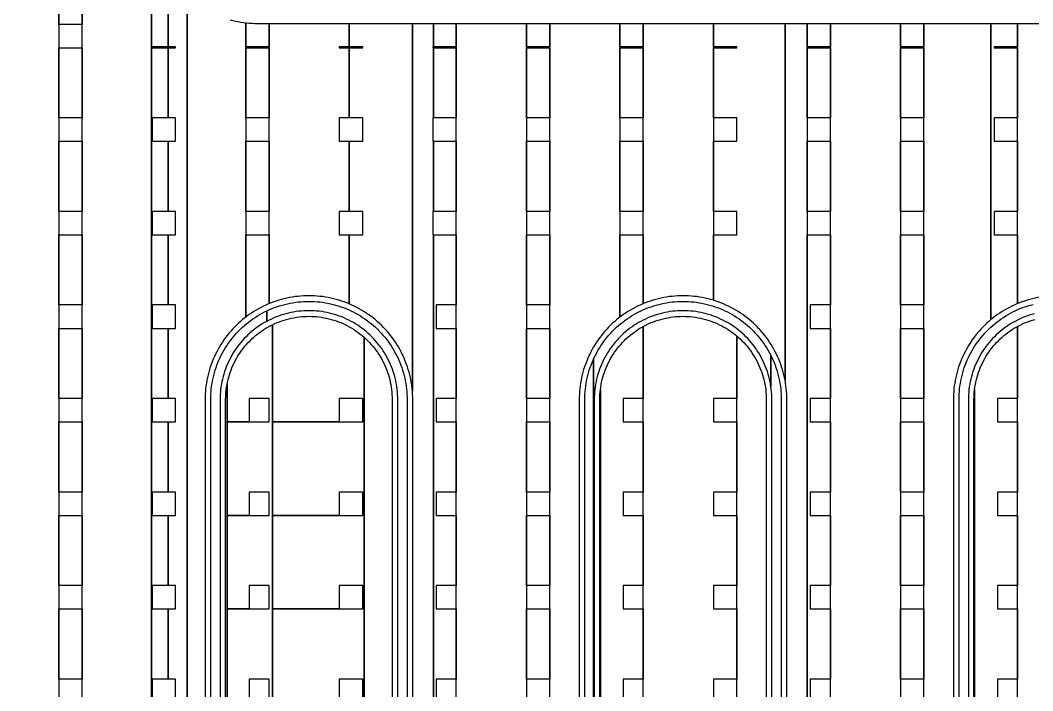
# Model space of a CAD drawing. Extents: x -4500 to 4500, y -3250 to 3250.
# Drawn here: x -2154 to -1071, y 750 to 1467 of the extents above; entities that cross this region are included whole.
import ezdxf

# ---------------------------------------------------------------- set-up
doc = ezdxf.new("R2010")
doc.units = 0
doc.layers.add('L1D100', color=4, linetype='CONTINUOUS')
doc.layers.add('L1D11', color=2, linetype='CONTINUOUS')

# ---------------------------------------------------------------- blocks, each defined once
blk = doc.blocks.new('TOP_main_1_Cheese_100')
at = {"layer": 'L1D100'}
for points in [[(-2112.5, 2576), (-2112.5, 394), (-2212.5, 394)], [(-2013.434, 2507.647), (-2013.434, 280.783), (-2015.961, 279.868), (-2018.515, 279.029), (-2021.093, 278.269), (-2023.693, 277.586), (-2026.313, 276.982), (-2028.949, 276.458), (-2031.6, 276.013), (-2034.263, 275.649), (-2036.937, 275.365), (-2039.617, 275.162), (-2042.302, 275.041), (-2044.99, 275), (-2087.5, 275), (-2087.5, 2575.11)], [(-2013.434, 280.783), (-2013.434, 2507.647)], [(-1995.582, 1518.158), (-1995.582, 1438.6), (-2012.5, 1438.6), (-2012.5, 1437.5), (-1995.582, 1437.5), (-1995.582, 1362.5), (-2012.5, 1362.5), (-2012.5, 1337.5), (-1995.582, 1337.5), (-1995.582, 1262.5), (-2012.5, 1262.5), (-2012.5, 1237.5), (-1995.582, 1237.5), (-1995.582, 1162.5), (-2012.5, 1162.5), (-2012.5, 1137.5), (-1995.582, 1137.5), (-1995.582, 1062.5), (-2012.5, 1062.5), (-2012.5, 1037.5), (-1995.582, 1037.5), (-1995.582, 962.5), (-2012.5, 962.5), (-2012.5, 937.5), (-1995.582, 937.5), (-1995.582, 862.5), (-2012.5, 862.5), (-2012.5, 837.5), (-1995.582, 837.5), (-1995.582, 762.5), (-2012.5, 762.5), (-2012.5, 737.5)], [(-1987.5, 737.5), (-1987.5, 762.5), (-1995.582, 762.5), (-1995.582, 837.5), (-1987.5, 837.5), (-1987.5, 862.5), (-1995.582, 862.5), (-1995.582, 937.5), (-1987.5, 937.5), (-1987.5, 962.5), (-1995.582, 962.5), (-1995.582, 1037.5), (-1987.5, 1037.5), (-1987.5, 1062.5), (-1995.582, 1062.5), (-1995.582, 1137.5), (-1987.5, 1137.5), (-1987.5, 1162.5), (-1995.582, 1162.5), (-1995.582, 1237.5), (-1987.5, 1237.5), (-1987.5, 1262.5), (-1995.582, 1262.5), (-1995.582, 1337.5), (-1987.5, 1337.5), (-1987.5, 1362.5), (-1995.582, 1362.5), (-1995.582, 1437.5), (-1987.5, 1437.5), (-1987.5, 1438.6), (-1995.582, 1438.6), (-1995.582, 1518.158)], [(-1975.296, 1493.037), (-1975.296, 308.666)], [(-1975.296, 308.666), (-1975.296, 1493.037)], [(-1929.212, 1467.51), (-1926.351, 1466.771), (-1923.471, 1466.108), (-1920.575, 1465.522), (-1917.664, 1465.013), (-1914.741, 1464.582), (-1912.5, 1464.312), (-1912.5, 1149.48), (-1913.549, 1148.679), (-1915.849, 1146.823), (-1918.098, 1144.907), (-1920.296, 1142.932), (-1922.44, 1140.899), (-1924.53, 1138.81), (-1926.563, 1136.665), (-1928.538, 1134.468), (-1930.454, 1132.218), (-1932.309, 1129.919), (-1934.103, 1127.57), (-1935.833, 1125.175), (-1937.5, 1122.735), (-1939.1, 1120.251), (-1940.634, 1117.725), (-1942.1, 1115.16), (-1943.497, 1112.556), (-1944.825, 1109.916), (-1946.081, 1107.242), (-1947.266, 1104.535), (-1948.379, 1101.798), (-1949.418, 1099.032), (-1950.384, 1096.239), (-1951.274, 1093.421), (-1952.09, 1090.581), (-1952.829, 1087.72), (-1953.492, 1084.841), (-1954.078, 1081.945), (-1954.587, 1079.034), (-1955.018, 1076.111), (-1955.371, 1073.177), (-1955.646, 1070.235), (-1955.843, 1067.287), (-1955.961, 1064.334), (-1956, 1061.38), (-1956, 363.99)], [(-1734, 294.12), (-1734, 1061.38), (-1734.039, 1064.334), (-1734.157, 1067.287), (-1734.354, 1070.235), (-1734.354, 1463.6), (-1711.62, 1463.6), (-1711.62, 1438.6), (-1712.5, 1438.6), (-1712.5, 1437.5), (-1711.62, 1437.5), (-1711.62, 1362.5), (-1712.5, 1362.5), (-1712.5, 1337.5), (-1711.62, 1337.5), (-1711.62, 1262.5), (-1712.5, 1262.5), (-1712.5, 1237.5), (-1711.62, 1237.5), (-1711.62, 235.109)], [(-1687.5, 215.941), (-1687.5, 1463.6), (-1612.5, 1463.6), (-1612.5, 211.284)], [(-1587.5, 226.203), (-1587.5, 1463.6), (-1512.5, 1463.6), (-1512.5, 1149.48), (-1513.549, 1148.679), (-1515.849, 1146.823), (-1518.098, 1144.907), (-1520.296, 1142.932), (-1522.44, 1140.899), (-1524.53, 1138.81), (-1526.563, 1136.665), (-1528.538, 1134.468), (-1530.454, 1132.218), (-1532.309, 1129.919), (-1534.103, 1127.57), (-1535.833, 1125.175), (-1537.5, 1122.735), (-1537.91, 1122.097), (-1539.1, 1120.251), (-1540.634, 1117.725), (-1542.1, 1115.16), (-1543.497, 1112.556), (-1544.825, 1109.916), (-1546.081, 1107.242), (-1547.266, 1104.535), (-1548.379, 1101.798), (-1549.418, 1099.032), (-1550.384, 1096.239), (-1551.274, 1093.421), (-1552.09, 1090.581), (-1552.829, 1087.72), (-1553.492, 1084.841), (-1554.078, 1081.945), (-1554.587, 1079.034), (-1555.018, 1076.111), (-1555.371, 1073.177), (-1555.646, 1070.235), (-1555.843, 1067.287), (-1555.961, 1064.334), (-1556, 1061.38), (-1556, 294.12)], [(-1334, 294.12), (-1334, 1061.38), (-1334.039, 1064.334), (-1334.157, 1067.287), (-1334.354, 1070.235), (-1334.629, 1073.177), (-1334.982, 1076.111), (-1335.413, 1079.034), (-1335.922, 1081.945), (-1335.922, 1463.6), (-1312.5, 1463.6), (-1312.5, 236.133)], [(-1287.5, 215.941), (-1287.5, 1463.6), (-1212.5, 1463.6), (-1212.5, 211.284)], [(-1187.5, 226.203), (-1187.5, 1463.6), (-1115.849, 1463.6), (-1115.849, 1146.823), (-1118.098, 1144.907), (-1120.296, 1142.932), (-1122.44, 1140.899), (-1124.53, 1138.81), (-1126.563, 1136.665), (-1128.538, 1134.468), (-1130.454, 1132.218), (-1132.309, 1129.919), (-1134.103, 1127.57), (-1135.833, 1125.175), (-1137.5, 1122.735), (-1139.1, 1120.251), (-1140.634, 1117.725), (-1142.1, 1115.16), (-1143.497, 1112.556), (-1144.825, 1109.916), (-1146.081, 1107.242), (-1147.266, 1104.535), (-1148.379, 1101.798), (-1149.418, 1099.032), (-1150.384, 1096.239), (-1151.274, 1093.421), (-1152.09, 1090.581), (-1152.829, 1087.72), (-1153.492, 1084.841), (-1154.078, 1081.945), (-1154.587, 1079.034), (-1155.018, 1076.111), (-1155.371, 1073.177), (-1155.646, 1070.235), (-1155.843, 1067.287), (-1155.961, 1064.334), (-1156, 1061.38), (-1156, 294.12)], [(-1711.62, 235.109), (-1711.62, 1237.5), (-1687.5, 1237.5), (-1687.5, 1162.5), (-1709, 1162.5), (-1709, 1137.5), (-1687.5, 1137.5), (-1687.5, 1062.5), (-1709, 1062.5), (-1709, 1037.5), (-1687.5, 1037.5), (-1687.5, 962.5), (-1709, 962.5), (-1709, 937.5), (-1687.5, 937.5), (-1687.5, 862.5), (-1709, 862.5), (-1709, 837.5), (-1687.5, 837.5), (-1687.5, 762.5), (-1709, 762.5), (-1709, 737.5)], [(-1312.5, 236.133), (-1312.5, 1237.5), (-1287.5, 1237.5), (-1287.5, 1162.5), (-1309, 1162.5), (-1309, 1137.5), (-1287.5, 1137.5), (-1287.5, 1062.5), (-1309, 1062.5), (-1309, 1037.5), (-1287.5, 1037.5), (-1287.5, 962.5), (-1309, 962.5), (-1309, 937.5), (-1287.5, 937.5), (-1287.5, 862.5), (-1309, 862.5), (-1309, 837.5), (-1287.5, 837.5), (-1287.5, 762.5), (-1309, 762.5), (-1309, 737.5)], [(-1787.5, 737.5), (-1787.5, 762.5), (-1812.5, 762.5), (-1812.5, 737.5)], [(-1883.967, 737.5), (-1883.967, 837.5), (-1787.5, 837.5), (-1787.5, 862.5), (-1812.5, 862.5), (-1812.5, 837.5), (-1883.967, 837.5), (-1883.967, 937.5), (-1787.5, 937.5), (-1787.5, 962.5), (-1812.5, 962.5), (-1812.5, 937.5), (-1883.967, 937.5), (-1883.967, 1037.5), (-1787.5, 1037.5), (-1787.5, 1062.5), (-1812.5, 1062.5), (-1812.5, 1037.5), (-1883.967, 1037.5), (-1883.967, 1141.389), (-1881.533, 1142.529), (-1879.065, 1143.596), (-1876.566, 1144.587), (-1874.039, 1145.502), (-1871.485, 1146.34), (-1868.907, 1147.101), (-1866.307, 1147.784), (-1863.687, 1148.387), (-1861.051, 1148.912), (-1858.4, 1149.356), (-1855.737, 1149.721), (-1853.063, 1150.004), (-1850.383, 1150.207), (-1847.698, 1150.329), (-1845.01, 1150.37), (-1844.99, 1150.37), (-1842.302, 1150.329), (-1839.617, 1150.207), (-1836.937, 1150.004), (-1834.263, 1149.721), (-1831.6, 1149.356), (-1828.949, 1148.912), (-1826.313, 1148.387), (-1823.693, 1147.784), (-1821.093, 1147.101), (-1818.515, 1146.34), (-1815.961, 1145.502), (-1813.434, 1144.587), (-1810.935, 1143.596), (-1808.467, 1142.529), (-1806.033, 1141.389), (-1803.634, 1140.176), (-1801.273, 1138.891), (-1798.952, 1137.535), (-1796.673, 1136.11), (-1794.438, 1134.617), (-1792.249, 1133.057), (-1790.108, 1131.431), (-1788.017, 1129.741), (-1785.979, 1127.989), (-1785.979, 137.5)], [(-1487.5, 137.5), (-1487.5, 1139.559), (-1486.366, 1140.176), (-1483.967, 1141.389), (-1481.533, 1142.529), (-1479.065, 1143.596), (-1476.566, 1144.587), (-1474.039, 1145.502), (-1471.485, 1146.34), (-1468.907, 1147.101), (-1466.307, 1147.784), (-1463.687, 1148.387), (-1461.051, 1148.912), (-1458.4, 1149.356), (-1455.737, 1149.721), (-1453.063, 1150.004), (-1450.383, 1150.207), (-1447.698, 1150.329), (-1445.01, 1150.37), (-1444.99, 1150.37), (-1442.302, 1150.329), (-1439.617, 1150.207), (-1436.937, 1150.004), (-1434.263, 1149.721), (-1431.6, 1149.356), (-1428.949, 1148.912), (-1426.313, 1148.387), (-1423.693, 1147.784), (-1421.093, 1147.101), (-1418.515, 1146.34), (-1415.961, 1145.502), (-1413.434, 1144.587), (-1410.935, 1143.596), (-1408.467, 1142.529), (-1406.033, 1141.389), (-1403.634, 1140.176), (-1401.273, 1138.891), (-1398.952, 1137.535), (-1396.673, 1136.11), (-1394.438, 1134.617), (-1392.249, 1133.057), (-1390.108, 1131.431), (-1388.017, 1129.741), (-1387.5, 1129.297), (-1387.5, 1062.5), (-1412.5, 1062.5), (-1412.5, 1037.5), (-1387.5, 1037.5), (-1387.5, 962.5), (-1412.5, 962.5), (-1412.5, 937.5), (-1387.5, 937.5), (-1387.5, 862.5), (-1412.5, 862.5), (-1412.5, 837.5), (-1387.5, 837.5), (-1387.5, 762.5), (-1412.5, 762.5), (-1412.5, 737.5)], [(-1012.5, 137.5), (-1087.5, 137.5), (-1087.5, 1139.559), (-1086.366, 1140.176), (-1083.967, 1141.389), (-1081.533, 1142.529), (-1079.065, 1143.596), (-1076.566, 1144.587), (-1074.039, 1145.502), (-1071.485, 1146.34), (-1068.907, 1147.101)], [(-1887.5, 737.5), (-1887.5, 762.5), (-1909, 762.5), (-1909, 737.5)], [(-1932.542, 737.5), (-1932.542, 837.5), (-1909, 837.5), (-1887.5, 837.5), (-1887.5, 862.5), (-1909, 862.5), (-1909, 837.5), (-1932.542, 837.5), (-1932.542, 937.5), (-1909, 937.5), (-1887.5, 937.5), (-1887.5, 962.5), (-1909, 962.5), (-1909, 937.5), (-1932.542, 937.5), (-1932.542, 1037.5), (-1909, 1037.5), (-1887.5, 1037.5), (-1887.5, 1062.5), (-1909, 1062.5), (-1909, 1037.5), (-1932.542, 1037.5), (-1932.542, 1077.42), (-1932.018, 1080.057), (-1931.414, 1082.676), (-1930.731, 1085.276), (-1929.971, 1087.854), (-1929.132, 1090.408), (-1928.217, 1092.936), (-1927.226, 1095.435), (-1926.16, 1097.902), (-1925.02, 1100.336), (-1923.807, 1102.735), (-1922.522, 1105.096), (-1921.166, 1107.417), (-1919.741, 1109.697), (-1918.247, 1111.932), (-1916.687, 1114.121), (-1915.061, 1116.261), (-1913.372, 1118.352), (-1911.62, 1120.391), (-1909.807, 1122.376), (-1907.935, 1124.305), (-1906.006, 1126.177), (-1904.021, 1127.989), (-1901.983, 1129.741), (-1899.892, 1131.431), (-1897.751, 1133.057), (-1895.562, 1134.617), (-1893.327, 1136.11), (-1891.048, 1137.535), (-1890.872, 1137.638), (-1888.727, 1138.891), (-1886.366, 1140.176), (-1883.967, 1141.389), (-1883.967, 37.5)], [(-1533.317, 137.5), (-1533.317, 1072.357), (-1532.987, 1074.769), (-1532.542, 1077.42), (-1532.018, 1080.057), (-1531.414, 1082.676), (-1530.731, 1085.276), (-1529.971, 1087.854), (-1529.132, 1090.408), (-1528.217, 1092.936), (-1527.226, 1095.435), (-1526.16, 1097.902), (-1525.02, 1100.336), (-1523.807, 1102.735), (-1522.522, 1105.096), (-1521.166, 1107.417), (-1519.741, 1109.697), (-1518.247, 1111.932), (-1516.687, 1114.121), (-1515.061, 1116.261), (-1513.372, 1118.352), (-1511.62, 1120.391), (-1509.807, 1122.376), (-1507.935, 1124.305), (-1506.006, 1126.177), (-1504.021, 1127.989), (-1501.983, 1129.741), (-1499.892, 1131.431), (-1497.751, 1133.057), (-1495.562, 1134.617), (-1493.327, 1136.11), (-1491.048, 1137.535), (-1488.727, 1138.891), (-1487.5, 1139.559), (-1487.5, 1062.5), (-1509, 1062.5), (-1509, 1037.5), (-1487.5, 1037.5), (-1487.5, 962.5), (-1509, 962.5), (-1509, 937.5), (-1487.5, 937.5), (-1487.5, 862.5), (-1509, 862.5), (-1509, 837.5), (-1487.5, 837.5), (-1487.5, 762.5), (-1509, 762.5), (-1509, 737.5)], [(-1133.351, 137.5), (-1133.351, 1072.106), (-1132.987, 1074.769), (-1132.542, 1077.42), (-1132.018, 1080.057), (-1131.414, 1082.676), (-1130.731, 1085.276), (-1129.971, 1087.854), (-1129.132, 1090.408), (-1128.217, 1092.936), (-1127.226, 1095.435), (-1126.16, 1097.902), (-1125.02, 1100.336), (-1123.807, 1102.735), (-1122.522, 1105.096), (-1121.166, 1107.417), (-1119.741, 1109.697), (-1118.247, 1111.932), (-1116.687, 1114.121), (-1115.061, 1116.261), (-1113.372, 1118.352), (-1111.62, 1120.391), (-1109.807, 1122.376), (-1107.935, 1124.305), (-1106.006, 1126.177), (-1104.021, 1127.989), (-1101.983, 1129.741), (-1099.892, 1131.431), (-1097.751, 1133.057), (-1095.562, 1134.617), (-1093.327, 1136.11), (-1091.048, 1137.535), (-1088.727, 1138.891), (-1087.5, 1139.559), (-1087.5, 1062.5), (-1109, 1062.5), (-1109, 1037.5), (-1087.5, 1037.5), (-1087.5, 962.5), (-1109, 962.5), (-1109, 937.5), (-1087.5, 937.5), (-1087.5, 862.5), (-1109, 862.5), (-1109, 837.5), (-1087.5, 837.5), (-1087.5, 762.5), (-1109, 762.5), (-1109, 737.5)], [(-1785.979, 137.5), (-1785.979, 1127.989), (-1783.994, 1126.177), (-1782.065, 1124.305), (-1780.193, 1122.376), (-1778.38, 1120.391), (-1776.628, 1118.352), (-1774.939, 1116.261), (-1773.313, 1114.121), (-1771.753, 1111.932), (-1770.259, 1109.697), (-1768.834, 1107.417), (-1767.478, 1105.096), (-1766.193, 1102.735), (-1764.98, 1100.336), (-1763.84, 1097.902), (-1762.774, 1095.435), (-1761.783, 1092.936), (-1760.868, 1090.408), (-1760.029, 1087.854), (-1759.269, 1085.276), (-1758.586, 1082.676), (-1757.982, 1080.057), (-1757.458, 1077.42), (-1757.013, 1074.769), (-1756.649, 1072.106), (-1756.365, 1069.433), (-1756.162, 1066.753), (-1756.041, 1064.067), (-1756, 1061.38), (-1756, 294.12)], [(-1387.5, 137.5), (-1387.5, 1129.297), (-1385.979, 1127.989), (-1383.994, 1126.177), (-1382.065, 1124.305), (-1380.193, 1122.376), (-1378.38, 1120.391), (-1376.628, 1118.352), (-1374.939, 1116.261), (-1373.313, 1114.121), (-1371.753, 1111.932), (-1370.259, 1109.697), (-1368.834, 1107.417), (-1367.478, 1105.096), (-1366.193, 1102.735), (-1364.98, 1100.336), (-1363.84, 1097.902), (-1362.774, 1095.435), (-1361.783, 1092.936), (-1360.868, 1090.408), (-1360.029, 1087.854), (-1359.269, 1085.276), (-1358.586, 1082.676), (-1357.982, 1080.057), (-1357.458, 1077.42), (-1357.013, 1074.769), (-1356.649, 1072.106), (-1356.365, 1069.433), (-1356.162, 1066.753), (-1356.041, 1064.067), (-1356, 1061.38), (-1356, 294.12)], [(-1934, 363.99), (-1934, 1061.38), (-1933.983, 1062.5), (-1933.959, 1064.067), (-1933.838, 1066.753), (-1933.635, 1069.433), (-1933.351, 1072.106), (-1932.987, 1074.769), (-1932.542, 1077.42), (-1932.542, -1067.563)], [(-1534, 294.12), (-1534, 1061.38), (-1533.959, 1064.067), (-1533.838, 1066.753), (-1533.635, 1069.433), (-1533.351, 1072.106), (-1533.317, 1072.357), (-1533.317, 137.5)], [(-1134, 294.12), (-1134, 1061.38), (-1133.959, 1064.067), (-1133.838, 1066.753), (-1133.635, 1069.433), (-1133.351, 1072.106), (-1133.351, 137.5)]]:
    blk.add_lwpolyline(points, dxfattribs=at)
for points in [[(-2112.5, 1462.5), (-2112.5, 1537.5), (-2087.5, 1537.5), (-2087.5, 1462.5)], [(-1912.5, 1438.6), (-1912.5, 1464.312), (-1911.808, 1464.229), (-1908.865, 1463.954), (-1905.917, 1463.757), (-1902.965, 1463.639), (-1900.01, 1463.6), (-1887.5, 1463.6), (-1887.5, 1438.6)], [(-1801.834, 1163.636), (-1804.572, 1164.749), (-1807.338, 1165.788), (-1810.131, 1166.753), (-1812.948, 1167.644), (-1815.788, 1168.459), (-1818.649, 1169.199), (-1821.529, 1169.862), (-1824.425, 1170.448), (-1827.336, 1170.956), (-1830.259, 1171.388), (-1833.192, 1171.741), (-1836.135, 1172.016), (-1839.083, 1172.212), (-1842.035, 1172.33), (-1844.99, 1172.37), (-1845.01, 1172.37), (-1847.965, 1172.33), (-1850.917, 1172.212), (-1853.865, 1172.016), (-1856.808, 1171.741), (-1859.741, 1171.388), (-1862.664, 1170.956), (-1865.575, 1170.448), (-1868.471, 1169.862), (-1871.351, 1169.199), (-1874.212, 1168.459), (-1877.052, 1167.644), (-1879.869, 1166.753), (-1882.662, 1165.788), (-1885.428, 1164.749), (-1887.5, 1163.906), (-1887.5, 1463.6), (-1801.834, 1463.6), (-1801.834, 1438.6), (-1812.5, 1438.6), (-1812.5, 1437.5), (-1801.834, 1437.5), (-1801.834, 1362.5), (-1812.5, 1362.5), (-1812.5, 1337.5), (-1801.834, 1337.5), (-1801.834, 1262.5), (-1812.5, 1262.5), (-1812.5, 1237.5), (-1801.834, 1237.5)], [(-1734.354, 1070.235), (-1734.629, 1073.177), (-1734.982, 1076.111), (-1735.413, 1079.034), (-1735.922, 1081.945), (-1736.508, 1084.841), (-1737.171, 1087.72), (-1737.91, 1090.581), (-1738.726, 1093.421), (-1739.616, 1096.239), (-1740.582, 1099.032), (-1741.621, 1101.798), (-1742.734, 1104.535), (-1743.919, 1107.242), (-1745.175, 1109.916), (-1746.503, 1112.556), (-1747.9, 1115.16), (-1749.366, 1117.725), (-1750.9, 1120.251), (-1752.5, 1122.735), (-1754.167, 1125.175), (-1755.897, 1127.57), (-1757.691, 1129.919), (-1759.546, 1132.218), (-1761.462, 1134.468), (-1763.437, 1136.665), (-1764.229, 1137.5), (-1765.47, 1138.81), (-1767.56, 1140.899), (-1769.704, 1142.932), (-1771.902, 1144.907), (-1774.151, 1146.823), (-1776.451, 1148.679), (-1778.799, 1150.472), (-1781.194, 1152.203), (-1783.635, 1153.869), (-1786.119, 1155.47), (-1788.644, 1157.003), (-1791.21, 1158.469), (-1793.813, 1159.867), (-1796.453, 1161.194), (-1799.128, 1162.451), (-1801.834, 1163.636), (-1801.834, 1237.5), (-1787.5, 1237.5), (-1787.5, 1262.5), (-1801.834, 1262.5), (-1801.834, 1337.5), (-1787.5, 1337.5), (-1787.5, 1362.5), (-1801.834, 1362.5), (-1801.834, 1437.5), (-1787.5, 1437.5), (-1787.5, 1438.6), (-1801.834, 1438.6), (-1801.834, 1463.6), (-1734.354, 1463.6)], [(-1711.62, 1438.6), (-1711.62, 1463.6), (-1687.5, 1463.6), (-1687.5, 1438.6)], [(-1612.5, 1438.6), (-1612.5, 1463.6), (-1587.5, 1463.6), (-1587.5, 1438.6)], [(-1512.5, 1438.6), (-1512.5, 1463.6), (-1487.5, 1463.6), (-1487.5, 1438.6)], [(-1487.5, 1163.906), (-1487.5, 1463.6), (-1412.5, 1463.6), (-1412.5, 1167.502), (-1412.948, 1167.644), (-1415.788, 1168.459), (-1418.649, 1169.199), (-1421.529, 1169.862), (-1424.425, 1170.448), (-1427.336, 1170.956), (-1430.259, 1171.388), (-1433.192, 1171.741), (-1436.135, 1172.016), (-1439.083, 1172.212), (-1442.035, 1172.33), (-1444.99, 1172.37), (-1445.01, 1172.37), (-1447.965, 1172.33), (-1450.917, 1172.212), (-1453.865, 1172.016), (-1456.808, 1171.741), (-1459.741, 1171.388), (-1462.664, 1170.956), (-1465.575, 1170.448), (-1468.471, 1169.862), (-1471.351, 1169.199), (-1474.212, 1168.459), (-1477.052, 1167.644), (-1479.869, 1166.753), (-1482.662, 1165.788), (-1485.428, 1164.749)], [(-1335.922, 1081.945), (-1336.508, 1084.841), (-1337.171, 1087.72), (-1337.91, 1090.581), (-1338.726, 1093.421), (-1339.616, 1096.239), (-1340.582, 1099.032), (-1341.621, 1101.798), (-1342.734, 1104.535), (-1343.919, 1107.242), (-1345.175, 1109.916), (-1346.503, 1112.556), (-1347.9, 1115.16), (-1349.366, 1117.725), (-1350.9, 1120.251), (-1352.5, 1122.735), (-1354.167, 1125.175), (-1355.897, 1127.57), (-1357.691, 1129.919), (-1359.546, 1132.218), (-1361.462, 1134.468), (-1363.437, 1136.665), (-1364.229, 1137.5), (-1365.47, 1138.81), (-1367.56, 1140.899), (-1369.704, 1142.932), (-1371.902, 1144.907), (-1374.151, 1146.823), (-1376.451, 1148.679), (-1378.799, 1150.472), (-1381.194, 1152.203), (-1383.635, 1153.869), (-1386.119, 1155.47), (-1388.644, 1157.003), (-1391.21, 1158.469), (-1393.813, 1159.867), (-1396.453, 1161.194), (-1399.128, 1162.451), (-1401.834, 1163.636), (-1404.572, 1164.749), (-1407.338, 1165.788), (-1410.131, 1166.753), (-1412.5, 1167.502), (-1412.5, 1237.5), (-1387.5, 1237.5), (-1387.5, 1262.5), (-1412.5, 1262.5), (-1412.5, 1337.5), (-1387.5, 1337.5), (-1387.5, 1362.5), (-1412.5, 1362.5), (-1412.5, 1437.5), (-1387.5, 1437.5), (-1387.5, 1438.6), (-1412.5, 1438.6), (-1412.5, 1463.6), (-1335.922, 1463.6)], [(-1312.5, 1438.6), (-1312.5, 1463.6), (-1287.5, 1463.6), (-1287.5, 1438.6)], [(-1212.5, 1438.6), (-1212.5, 1463.6), (-1187.5, 1463.6), (-1187.5, 1438.6)], [(-1115.849, 1146.823), (-1115.849, 1463.6), (-1087.5, 1463.6), (-1087.5, 1438.6), (-1112.5, 1438.6), (-1112.5, 1437.5), (-1087.5, 1437.5), (-1087.5, 1362.5), (-1112.5, 1362.5), (-1112.5, 1337.5), (-1087.5, 1337.5), (-1087.5, 1262.5), (-1112.5, 1262.5), (-1112.5, 1237.5), (-1087.5, 1237.5), (-1087.5, 1163.906), (-1088.166, 1163.636), (-1090.872, 1162.451), (-1093.547, 1161.194), (-1096.187, 1159.867), (-1098.79, 1158.469), (-1101.356, 1157.003), (-1103.881, 1155.47), (-1106.365, 1153.869), (-1108.806, 1152.203), (-1111.201, 1150.472), (-1113.549, 1148.679)], [(-1087.5, 1163.906), (-1087.5, 1463.6), (-1038.924, 1463.6), (-1038.924, 1172.202), (-1039.083, 1172.212), (-1042.035, 1172.33), (-1044.99, 1172.37), (-1045.01, 1172.37), (-1047.965, 1172.33), (-1050.917, 1172.212), (-1053.865, 1172.016), (-1054.24, 1171.981), (-1056.808, 1171.741), (-1059.741, 1171.388), (-1062.664, 1170.956), (-1065.575, 1170.448), (-1068.471, 1169.862), (-1071.351, 1169.199), (-1074.212, 1168.459), (-1077.052, 1167.644), (-1079.869, 1166.753), (-1082.662, 1165.788), (-1085.428, 1164.749)], [(-2112.5, 1362.5), (-2112.5, 1437.5), (-2087.5, 1437.5), (-2087.5, 1362.5)], [(-1912.5, 1362.5), (-1912.5, 1437.5), (-1887.5, 1437.5), (-1887.5, 1362.5)], [(-1711.62, 1362.5), (-1711.62, 1437.5), (-1687.5, 1437.5), (-1687.5, 1362.5)], [(-1612.5, 1362.5), (-1612.5, 1437.5), (-1587.5, 1437.5), (-1587.5, 1362.5)], [(-1512.5, 1362.5), (-1512.5, 1437.5), (-1487.5, 1437.5), (-1487.5, 1362.5)], [(-1312.5, 1362.5), (-1312.5, 1437.5), (-1287.5, 1437.5), (-1287.5, 1362.5)], [(-1212.5, 1362.5), (-1212.5, 1437.5), (-1187.5, 1437.5), (-1187.5, 1362.5)], [(-2112.5, 1262.5), (-2112.5, 1337.5), (-2087.5, 1337.5), (-2087.5, 1262.5)], [(-1912.5, 1262.5), (-1912.5, 1337.5), (-1887.5, 1337.5), (-1887.5, 1262.5)], [(-1711.62, 1262.5), (-1711.62, 1337.5), (-1687.5, 1337.5), (-1687.5, 1262.5)], [(-1612.5, 1262.5), (-1612.5, 1337.5), (-1587.5, 1337.5), (-1587.5, 1262.5)], [(-1512.5, 1262.5), (-1512.5, 1337.5), (-1487.5, 1337.5), (-1487.5, 1262.5)], [(-1312.5, 1262.5), (-1312.5, 1337.5), (-1287.5, 1337.5), (-1287.5, 1262.5)], [(-1212.5, 1262.5), (-1212.5, 1337.5), (-1187.5, 1337.5), (-1187.5, 1262.5)], [(-2112.5, 1162.5), (-2112.5, 1237.5), (-2087.5, 1237.5), (-2087.5, 1162.5)], [(-1912.5, 1149.48), (-1912.5, 1237.5), (-1887.5, 1237.5), (-1887.5, 1163.906), (-1888.166, 1163.636), (-1890.872, 1162.451), (-1893.547, 1161.194), (-1896.187, 1159.867), (-1898.79, 1158.469), (-1901.356, 1157.003), (-1903.881, 1155.47), (-1906.365, 1153.869), (-1908.806, 1152.203), (-1911.201, 1150.472)], [(-1612.5, 1162.5), (-1612.5, 1237.5), (-1587.5, 1237.5), (-1587.5, 1162.5)], [(-1512.5, 1149.48), (-1512.5, 1237.5), (-1487.5, 1237.5), (-1487.5, 1163.906), (-1488.166, 1163.636), (-1490.872, 1162.451), (-1493.547, 1161.194), (-1496.187, 1159.867), (-1498.79, 1158.469), (-1501.356, 1157.003), (-1503.881, 1155.47), (-1506.365, 1153.869), (-1508.806, 1152.203), (-1511.201, 1150.472)], [(-1212.5, 1162.5), (-1212.5, 1237.5), (-1187.5, 1237.5), (-1187.5, 1162.5)], [(-2112.5, 1062.5), (-2112.5, 1137.5), (-2087.5, 1137.5), (-2087.5, 1062.5)], [(-1612.5, 1062.5), (-1612.5, 1137.5), (-1587.5, 1137.5), (-1587.5, 1062.5)], [(-1212.5, 1062.5), (-1212.5, 1137.5), (-1187.5, 1137.5), (-1187.5, 1062.5)], [(-2112.5, 962.5), (-2112.5, 1037.5), (-2087.5, 1037.5), (-2087.5, 962.5)], [(-1612.5, 962.5), (-1612.5, 1037.5), (-1587.5, 1037.5), (-1587.5, 962.5)], [(-1212.5, 962.5), (-1212.5, 1037.5), (-1187.5, 1037.5), (-1187.5, 962.5)], [(-2112.5, 862.5), (-2112.5, 937.5), (-2087.5, 937.5), (-2087.5, 862.5)], [(-1612.5, 862.5), (-1612.5, 937.5), (-1587.5, 937.5), (-1587.5, 862.5)], [(-1212.5, 862.5), (-1212.5, 937.5), (-1187.5, 937.5), (-1187.5, 862.5)], [(-2112.5, 762.5), (-2112.5, 837.5), (-2087.5, 837.5), (-2087.5, 762.5)], [(-1612.5, 762.5), (-1612.5, 837.5), (-1587.5, 837.5), (-1587.5, 762.5)], [(-1212.5, 762.5), (-1212.5, 837.5), (-1187.5, 837.5), (-1187.5, 762.5)]]:
    blk.add_lwpolyline(points, close=True, dxfattribs=at)
blk = doc.blocks.new('TOP_main_1')
at = {"layer": 'L1D11'}
for points in [[(-1750, 294.12), (-1750, 1061.38), (-1750.04, 1064.142), (-1750.161, 1066.903), (-1750.361, 1069.658), (-1750.642, 1072.407), (-1751.003, 1075.147), (-1751.443, 1077.874), (-1751.962, 1080.588), (-1752.56, 1083.286), (-1753.237, 1085.965), (-1753.991, 1088.623), (-1754.821, 1091.258), (-1755.729, 1093.868), (-1756.711, 1096.45), (-1757.769, 1099.003), (-1758.9, 1101.524), (-1760.104, 1104.011), (-1761.38, 1106.462), (-1762.726, 1108.875), (-1764.142, 1111.247), (-1765.627, 1113.577), (-1767.179, 1115.864), (-1768.796, 1118.104), (-1770.478, 1120.296), (-1772.223, 1122.438), (-1774.03, 1124.528), (-1775.897, 1126.566), (-1777.822, 1128.548), (-1779.804, 1130.473), (-1781.841, 1132.339), (-1783.932, 1134.146), (-1786.074, 1135.891), (-1788.266, 1137.573), (-1790.506, 1139.191), (-1792.792, 1140.743), (-1795.122, 1142.227), (-1797.495, 1143.643), (-1799.908, 1144.99), (-1802.359, 1146.266), (-1804.845, 1147.47), (-1807.366, 1148.601), (-1809.919, 1149.658), (-1812.502, 1150.641), (-1815.111, 1151.548), (-1817.747, 1152.379), (-1820.405, 1153.133), (-1823.084, 1153.809), (-1825.781, 1154.407), (-1828.495, 1154.926), (-1831.223, 1155.367), (-1833.962, 1155.727), (-1836.711, 1156.008), (-1839.467, 1156.209), (-1842.227, 1156.329), (-1844.99, 1156.37), (-1845.01, 1156.37), (-1847.773, 1156.329), (-1850.533, 1156.209), (-1853.289, 1156.008), (-1856.038, 1155.727), (-1858.777, 1155.367), (-1861.505, 1154.926), (-1864.219, 1154.407), (-1866.916, 1153.809), (-1869.595, 1153.133), (-1872.253, 1152.379), (-1874.889, 1151.548), (-1877.498, 1150.641), (-1880.081, 1149.658), (-1882.634, 1148.601), (-1885.155, 1147.47), (-1887.641, 1146.266), (-1890.092, 1144.99), (-1890.092, 1156.194), (-1889.817, 1156.328), (-1887.184, 1157.527), (-1884.519, 1158.652), (-1881.823, 1159.704), (-1879.1, 1160.681), (-1876.351, 1161.583), (-1873.578, 1162.408), (-1870.784, 1163.157), (-1867.969, 1163.828), (-1865.138, 1164.422), (-1862.291, 1164.938), (-1859.431, 1165.374), (-1856.56, 1165.732), (-1853.68, 1166.011), (-1850.794, 1166.21), (-1847.903, 1166.33), (-1845.01, 1166.37), (-1844.99, 1166.37), (-1842.097, 1166.33), (-1839.206, 1166.21), (-1836.32, 1166.011), (-1833.44, 1165.732), (-1830.569, 1165.374), (-1827.709, 1164.938), (-1824.862, 1164.422), (-1822.031, 1163.828), (-1819.216, 1163.157), (-1816.422, 1162.408), (-1813.649, 1161.583), (-1810.9, 1160.681), (-1808.177, 1159.704), (-1805.481, 1158.652), (-1802.816, 1157.527), (-1800.183, 1156.328), (-1797.584, 1155.057), (-1795.02, 1153.715), (-1792.495, 1152.304), (-1790.01, 1150.823), (-1787.566, 1149.274), (-1785.166, 1147.658), (-1782.811, 1145.977), (-1780.504, 1144.231), (-1778.245, 1142.423), (-1776.038, 1140.553), (-1773.882, 1138.623), (-1771.781, 1136.635), (-1769.735, 1134.589), (-1767.746, 1132.487), (-1765.816, 1130.332), (-1763.946, 1128.124), (-1762.138, 1125.866), (-1760.393, 1123.558), (-1758.712, 1121.204), (-1757.096, 1118.804), (-1755.547, 1116.36), (-1754.066, 1113.875), (-1752.654, 1111.349), (-1751.312, 1108.786), (-1750.042, 1106.187), (-1748.843, 1103.554), (-1747.717, 1100.888), (-1746.666, 1098.193), (-1745.689, 1095.47), (-1744.787, 1092.721), (-1743.961, 1089.948), (-1743.213, 1087.153), (-1742.541, 1084.339), (-1741.947, 1081.507), (-1741.432, 1078.66), (-1740.995, 1075.8), (-1740.637, 1072.929), (-1740.359, 1070.05), (-1740.159, 1067.163), (-1740.04, 1064.272), (-1740, 1061.38), (-1740, 294.12)], [(-1540.637, 282.571), (-1540.637, 1104.696), (-1539.958, 1106.187), (-1538.688, 1108.786), (-1537.346, 1111.349), (-1535.934, 1113.875), (-1534.453, 1116.36), (-1532.904, 1118.804), (-1531.288, 1121.204), (-1529.607, 1123.558), (-1527.862, 1125.866), (-1526.054, 1128.124), (-1524.184, 1130.332), (-1522.254, 1132.487), (-1520.265, 1134.589), (-1518.219, 1136.635), (-1516.118, 1138.623), (-1513.962, 1140.553), (-1511.755, 1142.423), (-1509.496, 1144.231), (-1507.189, 1145.977), (-1504.834, 1147.658), (-1502.434, 1149.274), (-1499.99, 1150.823), (-1497.505, 1152.304), (-1494.98, 1153.715), (-1492.416, 1155.057), (-1489.817, 1156.328), (-1487.184, 1157.527), (-1484.519, 1158.652), (-1481.823, 1159.704), (-1479.1, 1160.681), (-1476.351, 1161.583), (-1473.578, 1162.408), (-1470.784, 1163.157), (-1467.969, 1163.828), (-1465.138, 1164.422), (-1462.291, 1164.938), (-1459.431, 1165.374), (-1456.56, 1165.732), (-1453.68, 1166.011), (-1450.794, 1166.21), (-1447.903, 1166.33), (-1445.01, 1166.37), (-1444.99, 1166.37), (-1442.097, 1166.33), (-1439.206, 1166.21), (-1436.32, 1166.011), (-1433.44, 1165.732), (-1430.569, 1165.374), (-1427.709, 1164.938), (-1424.862, 1164.422), (-1422.031, 1163.828), (-1419.216, 1163.157), (-1416.422, 1162.408), (-1413.649, 1161.583), (-1410.9, 1160.681), (-1408.177, 1159.704), (-1405.481, 1158.652), (-1402.816, 1157.527), (-1400.183, 1156.328), (-1397.584, 1155.057), (-1395.02, 1153.715), (-1392.495, 1152.304), (-1390.01, 1150.823), (-1387.566, 1149.274), (-1385.166, 1147.658), (-1382.811, 1145.977), (-1380.504, 1144.231), (-1378.245, 1142.423), (-1376.038, 1140.553), (-1373.882, 1138.623), (-1371.781, 1136.635), (-1369.735, 1134.589), (-1367.746, 1132.487), (-1365.816, 1130.332), (-1363.946, 1128.124), (-1362.138, 1125.866), (-1360.393, 1123.558), (-1358.712, 1121.204), (-1357.096, 1118.804), (-1355.547, 1116.36), (-1354.066, 1113.875), (-1352.654, 1111.349), (-1351.312, 1108.786), (-1351.003, 1108.153), (-1351.003, 1075.147), (-1351.443, 1077.874), (-1351.962, 1080.588), (-1352.56, 1083.286), (-1353.237, 1085.965), (-1353.991, 1088.623), (-1354.821, 1091.258), (-1355.729, 1093.868), (-1356.711, 1096.45), (-1357.769, 1099.003), (-1358.9, 1101.524), (-1360.104, 1104.011), (-1361.38, 1106.462), (-1362.726, 1108.875), (-1364.142, 1111.247), (-1365.627, 1113.577), (-1367.179, 1115.864), (-1368.796, 1118.104), (-1370.478, 1120.296), (-1372.223, 1122.438), (-1374.03, 1124.528), (-1375.897, 1126.566), (-1377.822, 1128.548), (-1379.804, 1130.473), (-1381.841, 1132.339), (-1383.932, 1134.146), (-1386.074, 1135.891), (-1388.266, 1137.573), (-1390.506, 1139.191), (-1392.792, 1140.743), (-1395.122, 1142.227), (-1397.495, 1143.643), (-1399.908, 1144.99), (-1402.359, 1146.266), (-1404.845, 1147.47), (-1407.366, 1148.601), (-1409.919, 1149.658), (-1412.502, 1150.641), (-1415.111, 1151.548), (-1417.747, 1152.379), (-1420.405, 1153.133), (-1423.084, 1153.809), (-1425.781, 1154.407), (-1428.495, 1154.926), (-1431.223, 1155.367), (-1433.962, 1155.727), (-1436.711, 1156.008), (-1439.467, 1156.209), (-1442.227, 1156.329), (-1444.99, 1156.37), (-1445.01, 1156.37), (-1447.773, 1156.329), (-1450.533, 1156.209), (-1453.289, 1156.008), (-1456.038, 1155.727), (-1458.777, 1155.367), (-1461.505, 1154.926), (-1464.219, 1154.407), (-1466.916, 1153.809), (-1469.595, 1153.133), (-1472.253, 1152.379), (-1474.889, 1151.548), (-1477.498, 1150.641), (-1480.081, 1149.658), (-1482.634, 1148.601), (-1485.155, 1147.47), (-1487.641, 1146.266), (-1490.092, 1144.99), (-1492.505, 1143.643), (-1494.878, 1142.227), (-1497.208, 1140.743), (-1499.494, 1139.191), (-1501.734, 1137.573), (-1503.926, 1135.891), (-1506.068, 1134.146), (-1508.159, 1132.339), (-1510.196, 1130.473), (-1512.178, 1128.548), (-1514.103, 1126.566), (-1515.97, 1124.528), (-1517.777, 1122.438), (-1519.522, 1120.296), (-1521.204, 1118.104), (-1522.821, 1115.864), (-1524.373, 1113.577), (-1525.858, 1111.247), (-1527.274, 1108.875), (-1528.62, 1106.462), (-1529.896, 1104.011), (-1531.1, 1101.524), (-1532.231, 1099.003), (-1533.289, 1096.45), (-1534.271, 1093.868), (-1535.179, 1091.258), (-1536.009, 1088.623), (-1536.763, 1085.965), (-1537.44, 1083.286), (-1538.038, 1080.588), (-1538.557, 1077.874), (-1538.997, 1075.147), (-1539.358, 1072.407), (-1539.639, 1069.658), (-1539.839, 1066.903), (-1539.96, 1064.142), (-1540, 1061.38), (-1540, 294.12)], [(-1150, 294.12), (-1150, 1061.38), (-1149.96, 1064.272), (-1149.841, 1067.163), (-1149.641, 1070.05), (-1149.363, 1072.929), (-1149.005, 1075.8), (-1148.568, 1078.66), (-1148.053, 1081.507), (-1147.459, 1084.339), (-1146.787, 1087.153), (-1146.039, 1089.948), (-1145.213, 1092.721), (-1144.311, 1095.47), (-1143.334, 1098.193), (-1142.283, 1100.888), (-1141.157, 1103.554), (-1139.958, 1106.187), (-1138.688, 1108.786), (-1137.346, 1111.349), (-1135.934, 1113.875), (-1134.453, 1116.36), (-1132.904, 1118.804), (-1131.288, 1121.204), (-1129.607, 1123.558), (-1127.862, 1125.866), (-1126.054, 1128.124), (-1124.184, 1130.332), (-1122.254, 1132.487), (-1120.265, 1134.589), (-1118.219, 1136.635), (-1116.118, 1138.623), (-1113.962, 1140.553), (-1111.755, 1142.423), (-1109.496, 1144.231), (-1107.189, 1145.977), (-1104.834, 1147.658), (-1102.434, 1149.274), (-1099.99, 1150.823), (-1097.505, 1152.304), (-1094.98, 1153.715), (-1092.416, 1155.057), (-1089.817, 1156.328), (-1087.184, 1157.527), (-1084.519, 1158.652), (-1081.823, 1159.704), (-1079.1, 1160.681), (-1076.351, 1161.583), (-1073.578, 1162.408), (-1070.784, 1163.157)], [(-1069.595, 1153.133), (-1072.253, 1152.379), (-1074.889, 1151.548), (-1077.498, 1150.641), (-1080.081, 1149.658), (-1082.634, 1148.601), (-1085.155, 1147.47), (-1087.641, 1146.266), (-1090.092, 1144.99), (-1092.505, 1143.643), (-1094.878, 1142.227), (-1097.208, 1140.743), (-1099.494, 1139.191), (-1101.734, 1137.573), (-1103.926, 1135.891), (-1106.068, 1134.146), (-1108.159, 1132.339), (-1110.196, 1130.473), (-1112.178, 1128.548), (-1114.103, 1126.566), (-1115.97, 1124.528), (-1117.777, 1122.438), (-1119.522, 1120.296), (-1121.204, 1118.104), (-1122.821, 1115.864), (-1124.373, 1113.577), (-1125.858, 1111.247), (-1127.274, 1108.875), (-1128.62, 1106.462), (-1129.896, 1104.011), (-1131.1, 1101.524), (-1132.231, 1099.003), (-1133.289, 1096.45), (-1134.271, 1093.868), (-1135.179, 1091.258), (-1136.009, 1088.623), (-1136.763, 1085.965), (-1137.44, 1083.286), (-1138.038, 1080.588), (-1138.557, 1077.874), (-1138.997, 1075.147), (-1139.358, 1072.407), (-1139.639, 1069.658), (-1139.839, 1066.903), (-1139.96, 1064.142), (-1140, 1061.38), (-1140, 294.12)], [(-1950, 363.99), (-1950, 1061.38), (-1949.96, 1064.272), (-1949.841, 1067.163), (-1949.641, 1070.05), (-1949.363, 1072.929), (-1949.005, 1075.8), (-1948.568, 1078.66), (-1948.053, 1081.507), (-1947.459, 1084.339), (-1946.787, 1087.153), (-1946.039, 1089.948), (-1945.213, 1092.721), (-1944.311, 1095.47), (-1943.334, 1098.193), (-1942.283, 1100.888), (-1941.157, 1103.554), (-1939.958, 1106.187), (-1938.688, 1108.786), (-1937.346, 1111.349), (-1935.934, 1113.875), (-1934.453, 1116.36), (-1932.904, 1118.804), (-1931.288, 1121.204), (-1929.607, 1123.558), (-1927.862, 1125.866), (-1926.054, 1128.124), (-1924.184, 1130.332), (-1922.254, 1132.487), (-1920.265, 1134.589), (-1918.219, 1136.635), (-1916.118, 1138.623), (-1913.962, 1140.553), (-1911.755, 1142.423), (-1909.496, 1144.231), (-1907.189, 1145.977), (-1904.834, 1147.658), (-1902.434, 1149.274), (-1899.99, 1150.823), (-1897.505, 1152.304), (-1894.98, 1153.715), (-1892.416, 1155.057), (-1890.092, 1156.194), (-1890.092, 1144.99), (-1892.505, 1143.643), (-1894.878, 1142.227), (-1897.208, 1140.743), (-1899.494, 1139.191), (-1901.734, 1137.573), (-1903.926, 1135.891), (-1906.068, 1134.146), (-1908.159, 1132.339), (-1910.196, 1130.473), (-1912.178, 1128.548), (-1914.103, 1126.566), (-1915.97, 1124.528), (-1917.777, 1122.438), (-1919.522, 1120.296), (-1921.204, 1118.104), (-1922.821, 1115.864), (-1924.373, 1113.577), (-1925.858, 1111.247), (-1927.274, 1108.875), (-1928.62, 1106.462), (-1929.896, 1104.011), (-1931.1, 1101.524), (-1932.231, 1099.003), (-1933.289, 1096.45), (-1934.271, 1093.868), (-1935.179, 1091.258), (-1936.009, 1088.623), (-1936.763, 1085.965), (-1937.44, 1083.286), (-1938.038, 1080.588), (-1938.557, 1077.874), (-1938.997, 1075.147), (-1939.358, 1072.407), (-1939.639, 1069.658), (-1939.839, 1066.903), (-1939.96, 1064.142), (-1940, 1061.38), (-1940, 363.99)], [(-1550, 294.12), (-1550, 1061.38), (-1549.96, 1064.272), (-1549.841, 1067.163), (-1549.641, 1070.05), (-1549.363, 1072.929), (-1549.005, 1075.8), (-1548.568, 1078.66), (-1548.053, 1081.507), (-1547.459, 1084.339), (-1546.787, 1087.153), (-1546.039, 1089.948), (-1545.213, 1092.721), (-1544.311, 1095.47), (-1543.334, 1098.193), (-1542.283, 1100.888), (-1541.157, 1103.554), (-1540.637, 1104.696), (-1540.637, 282.571)], [(-1350, 294.12), (-1350, 1061.38), (-1350.04, 1064.142), (-1350.161, 1066.903), (-1350.361, 1069.658), (-1350.642, 1072.407), (-1351.003, 1075.147), (-1351.003, 1108.153), (-1350.042, 1106.187), (-1348.843, 1103.554), (-1347.717, 1100.888), (-1346.666, 1098.193), (-1345.689, 1095.47), (-1344.787, 1092.721), (-1343.961, 1089.948), (-1343.213, 1087.153), (-1342.541, 1084.339), (-1341.947, 1081.507), (-1341.432, 1078.66), (-1340.995, 1075.8), (-1340.637, 1072.929), (-1340.359, 1070.05), (-1340.159, 1067.163), (-1340.04, 1064.272), (-1340, 1061.38), (-1340, 294.12)]]:
    blk.add_lwpolyline(points, dxfattribs=at)
blk.add_blockref('TOP_main_1_Cheese_100', (0, 0))
blk = doc.blocks.new('TOP_main')
blk.add_blockref('TOP_main_1', (0, 0))

msp = doc.modelspace()

# ---------------------------------------------------------------- block references
msp.add_blockref('TOP_main', (0, 0))

doc.saveas('drawing.dxf')
